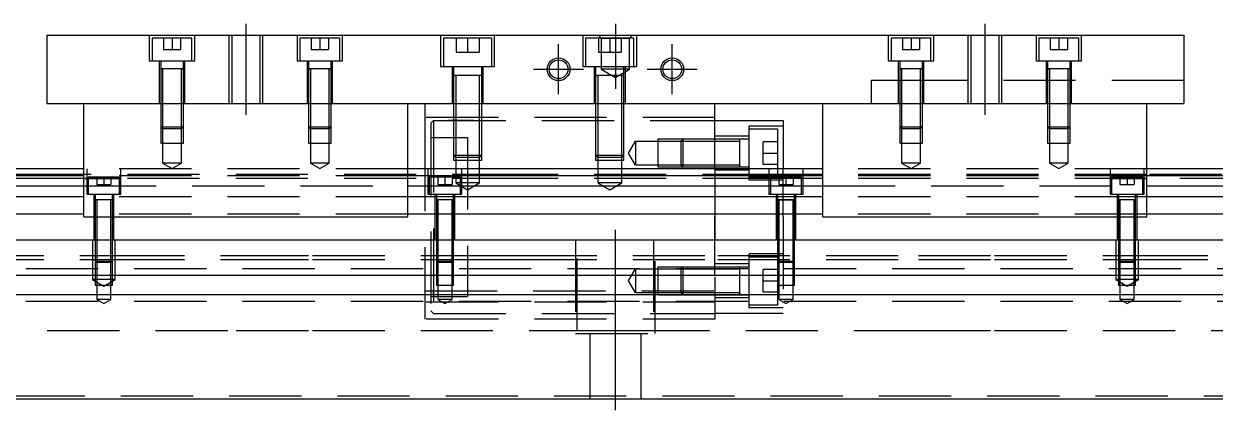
# Model space of a CAD drawing. Extents: x -12 to 793, y -280 to 102.
# Drawn here: x 185.9 to 395.5, y -239 to -171 of the extents above; entities that cross this region are included whole.
import ezdxf

# ---------------------------------------------------------------- set-up
doc = ezdxf.new("R2010")
doc.units = 0
doc.linetypes.add('CENTER', pattern=[50.8, 31.75, -6.35, 6.35, -6.35])
doc.linetypes.add('DASHED', pattern=[19.05, 12.7, -6.35])
doc.layers.get('0').update_dxf_attribs({"linetype": 'CONTINUOUS'})
doc.layers.add('CENTER', color=1, linetype='CENTER')

msp = doc.modelspace()

# ---------------------------------------------------------------- linework, layer by layer
at = {"color": 7, "linetype": 'CONTINUOUS'}
for p, q in [((190, -172.99), (390, -172.99)), ((190, -172.99), (190, -184.99)), ((390, -172.99), (390, -184.99)), ((262.35, -180.09), (262, -180.09)), ((266, -180.09), (265.65, -180.09)), ((190, -184.99), (390, -184.99)), ((196.5, -204.99), (196.5, -184.99)), ((253.5, -204.99), (253.5, -184.99)), ((256.5, -196.49), (256.5, -184.99)), ((307.5, -196.49), (307.5, -184.99)), ((326.5, -204.99), (326.5, -184.99)), ((383.5, -204.99), (383.5, -184.99)), ((307.5, -187.99), (319.5, -187.99)), ((319.5, -187.99), (319.5, -196.49)), ((196.5, -196.49), (0, -196.49)), ((326.5, -196.49), (253.5, -196.49)), ((580, -196.49), (383.5, -196.49)), ((196.5, -197.742272), (0, -197.742272)), ((326.5, -197.742272), (253.5, -197.742272)), ((580, -197.742272), (383.5, -197.742272)), ((0, -199.51668), (196.5, -199.51668)), ((253.5, -199.51668), (326.5, -199.51668)), ((383.5, -199.51668), (580, -199.51668)), ((196.5, -201.413076), (0, -201.413076)), ((326.5, -201.413076), (253.5, -201.413076)), ((580, -201.413076), (383.5, -201.413076)), ((196.5, -204.467372), (0, -204.467372)), ((196.5, -204.99), (253.5, -204.99)), ((326.5, -204.467372), (253.5, -204.467372)), ((326.5, -204.99), (383.5, -204.99)), ((580, -204.467372), (383.5, -204.467372)), ((0, -208.99), (580, -208.99)), ((580, -215.29), (0, -215.29)), ((580, -218.69), (0, -218.69)), ((0, -236.99), (580, -236.99))]:
    msp.add_line(p, q, dxfattribs=at)
at = {"color": 3, "linetype": 'DASHED'}
for p, q in [((208, -172.99), (208, -177.49)), ((215.5, -173.49), (208.5, -173.49)), ((208.5, -173.49), (208.5, -177.49)), ((210.5, -173.49), (210.5, -175.49)), ((212, -173.49), (212, -175.49)), ((213.5, -173.49), (213.5, -175.49)), ((215.5, -177.49), (215.5, -173.49)), ((216, -177.49), (216, -172.99)), ((222.000006, -172.99), (222.000006, -184.99)), ((222.5, -172.99), (222.5, -184.99)), ((227.5, -184.99), (227.5, -172.99)), ((227.999994, -184.99), (227.999994, -172.99)), ((234, -172.99), (234, -177.49)), ((241.5, -173.49), (234.5, -173.49)), ((234.5, -173.49), (234.5, -177.49)), ((236.5, -173.49), (236.5, -175.49)), ((238, -173.49), (238, -175.49)), ((239.5, -173.49), (239.5, -175.49)), ((241.5, -177.49), (241.5, -173.49)), ((242, -177.49), (242, -172.99)), ((259.25, -172.99), (259.25, -178.49)), ((260.5, -173.49), (259.75, -173.49)), ((259.75, -173.49), (259.75, -178.49)), ((267.5, -173.49), (260.5, -173.49)), ((262, -173.49), (262, -175.99)), ((264, -173.49), (264, -175.49)), ((266, -173.49), (266, -175.99)), ((268.25, -173.49), (267.5, -173.49)), ((268.25, -178.49), (268.25, -173.49)), ((268.75, -178.49), (268.75, -172.99)), ((284.25, -172.99), (284.25, -178.49)), ((293.25, -173.49), (284.75, -173.49)), ((284.75, -173.49), (284.75, -178.49)), ((287.5, -173.49), (287, -172.99)), ((287, -173.49), (287, -175.99)), ((287.5, -173.49), (287.5, -178.99)), ((287.5, -173.49), (292.5, -173.49)), ((289, -173.49), (289, -175.99)), ((291, -173.49), (291, -175.99)), ((292.5, -173.49), (293, -172.99)), ((292.5, -178.99), (292.5, -173.49)), ((293.25, -178.49), (293.25, -173.49)), ((293.75, -178.49), (293.75, -172.99)), ((338, -172.99), (338, -177.49)), ((345.5, -173.49), (338.5, -173.49)), ((338.5, -173.49), (338.5, -177.49)), ((340.5, -173.49), (340.5, -175.49)), ((342, -173.49), (342, -175.49)), ((343.5, -173.49), (343.5, -175.49)), ((345.5, -177.49), (345.5, -173.49)), ((346, -177.49), (346, -172.99)), ((352.000006, -172.99), (352.000006, -184.99)), ((352.5, -172.99), (352.5, -184.99)), ((357.5, -184.99), (357.5, -172.99)), ((357.999994, -184.99), (357.999994, -172.99)), ((364, -172.99), (364, -177.49)), ((371.5, -173.49), (364.5, -173.49)), ((364.5, -173.49), (364.5, -177.49)), ((366.5, -173.49), (366.5, -175.49)), ((368, -173.49), (368, -175.49)), ((369.5, -173.49), (369.5, -175.49)), ((371.5, -177.49), (371.5, -173.49)), ((372, -177.49), (372, -172.99)), ((210.5, -175.49), (212, -175.49)), ((212, -175.49), (213.5, -175.49)), ((236.5, -175.49), (238, -175.49)), ((238, -175.49), (239.5, -175.49)), ((262, -175.99), (264, -175.99)), ((264, -175.49), (264, -175.99)), ((264, -175.99), (266, -175.99)), ((287, -175.99), (289, -175.99)), ((289, -175.99), (291, -175.99)), ((340.5, -175.49), (342, -175.49)), ((342, -175.49), (343.5, -175.49)), ((366.5, -175.49), (368, -175.49)), ((368, -175.49), (369.5, -175.49)), ((208, -177.49), (216, -177.49)), ((209.75, -177.49), (209.75, -184.99)), ((210, -177.49), (210, -178.89)), ((214, -178.89), (214, -177.49)), ((214.25, -184.99), (214.25, -177.49)), ((234, -177.49), (242, -177.49)), ((235.75, -177.49), (235.75, -184.99)), ((236, -177.49), (236, -178.89)), ((240, -178.89), (240, -177.49)), ((240.25, -184.99), (240.25, -177.49)), ((338, -177.49), (346, -177.49)), ((339.75, -177.49), (339.75, -184.99)), ((340, -177.49), (340, -178.89)), ((344, -178.89), (344, -177.49)), ((344.25, -184.99), (344.25, -177.49)), ((364, -177.49), (372, -177.49)), ((365.75, -177.49), (365.75, -184.99)), ((366, -177.49), (366, -178.89)), ((370, -178.89), (370, -177.49)), ((370.25, -184.99), (370.25, -177.49)), ((210, -178.885), (210, -178.89)), ((210, -178.89), (210.216462, -178.89)), ((210.216708, -178.89), (210, -178.89)), ((210, -178.89), (210, -178.895)), ((210, -178.89), (210, -184.99)), ((213.783332, -178.89), (210.216708, -178.89)), ((210.35, -178.89), (210.35, -184.99)), ((213.65, -184.99), (213.65, -178.89)), ((214, -178.89), (213.783332, -178.89)), ((213.783538, -178.89), (214, -178.89)), ((214, -178.89), (214, -178.885)), ((214, -178.895), (214, -178.89)), ((214, -184.99), (214, -178.89)), ((236, -178.885), (236, -178.89)), ((236, -178.89), (236.216462, -178.89)), ((236.216708, -178.89), (236, -178.89)), ((236, -178.89), (236, -178.895)), ((236, -178.89), (236, -184.99)), ((239.783332, -178.89), (236.216708, -178.89)), ((236.35, -178.89), (236.35, -184.99)), ((239.65, -184.99), (239.65, -178.89)), ((240, -178.89), (239.783332, -178.89)), ((239.783538, -178.89), (240, -178.89)), ((240, -178.89), (240, -178.885)), ((240, -178.895), (240, -178.89)), ((240, -184.99), (240, -178.89)), ((259.25, -178.49), (268.75, -178.49)), ((261.25, -178.49), (261.25, -184.99)), ((261.5, -178.49), (261.5, -180.09)), ((261.5, -180.085), (261.5, -180.09)), ((261.999654, -180.09), (261.5, -180.09)), ((261.5, -180.09), (261.5, -180.095)), ((261.5, -180.09), (261.5, -184.99)), ((261.9, -180.09), (261.9, -184.99)), ((262.349616, -180.09), (261.999654, -180.09)), ((265.650424, -180.09), (262.349616, -180.09)), ((266.000386, -180.09), (265.650424, -180.09)), ((266.5, -180.09), (266.000386, -180.09)), ((266.1, -184.99), (266.1, -180.09)), ((266.5, -180.09), (266.5, -178.49)), ((266.5, -180.09), (266.5, -180.085)), ((266.5, -180.095), (266.5, -180.09)), ((266.5, -184.99), (266.5, -180.09)), ((266.75, -184.99), (266.75, -178.49)), ((284.25, -178.49), (293.75, -178.49)), ((286.25, -178.49), (286.25, -184.99)), ((286.5, -178.49), (286.5, -180.09)), ((286.5, -180.085), (286.5, -180.09)), ((286.5, -180.09), (286.757448, -180.09)), ((286.757468, -180.09), (286.5, -180.09)), ((286.5, -180.09), (286.5, -184.99)), ((286.5, -180.09), (286.5, -180.095)), ((291.242552, -180.09), (286.757468, -180.09)), ((286.9, -180.09), (286.9, -184.99)), ((292.5, -178.99), (287.5, -178.99)), ((287.5, -178.99), (290, -180.433376)), ((290, -180.433376), (292.5, -178.99)), ((291.1, -184.99), (291.1, -180.09)), ((291.5, -180.09), (291.242552, -180.09)), ((291.242602, -180.09), (291.5, -180.09)), ((291.5, -180.09), (291.5, -178.49)), ((291.5, -180.09), (291.5, -180.085)), ((291.5, -184.99), (291.5, -180.09)), ((291.5, -180.095), (291.5, -180.09)), ((291.75, -184.99), (291.75, -178.49)), ((340, -178.885), (340, -178.89)), ((340, -178.89), (340.216462, -178.89)), ((340.216708, -178.89), (340, -178.89)), ((340, -178.89), (340, -178.895)), ((340, -178.89), (340, -184.99)), ((343.783332, -178.89), (340.216708, -178.89)), ((340.35, -178.89), (340.35, -184.99)), ((343.65, -184.99), (343.65, -178.89)), ((344, -178.89), (343.783332, -178.89)), ((343.783538, -178.89), (344, -178.89)), ((344, -178.89), (344, -178.885)), ((344, -178.895), (344, -178.89)), ((344, -184.99), (344, -178.89)), ((366, -178.885), (366, -178.89)), ((366, -178.89), (366.216462, -178.89)), ((366.216708, -178.89), (366, -178.89)), ((366, -178.89), (366, -178.895)), ((366, -178.89), (366, -184.99)), ((369.783332, -178.89), (366.216708, -178.89)), ((366.35, -178.89), (366.35, -184.99)), ((369.65, -184.99), (369.65, -178.89)), ((370, -178.89), (369.783332, -178.89)), ((369.783538, -178.89), (370, -178.89)), ((370, -178.89), (370, -178.885)), ((370, -178.895), (370, -178.89)), ((370, -184.99), (370, -178.89)), ((345, -180.99), (335, -180.99)), ((335, -180.99), (335, -184.99)), ((390, -180.99), (345, -180.99)), ((210, -184.99), (210, -189.14)), ((210.000006, -184.99), (210.000006, -189.140006)), ((210.35, -184.99), (210.35, -189.49)), ((213.65, -189.49), (213.65, -184.99)), ((213.999994, -189.140006), (213.999994, -184.99)), ((214, -189.14), (214, -184.99)), ((236, -184.99), (236, -189.14)), ((236.000006, -184.99), (236.000006, -189.140006)), ((236.35, -184.99), (236.35, -189.49)), ((239.65, -189.49), (239.65, -184.99)), ((239.999994, -189.140006), (239.999994, -184.99)), ((240, -189.14), (240, -184.99)), ((261.5, -184.99), (261.5, -194.09)), ((261.500006, -184.99), (261.500002, -194.09)), ((261.9, -184.99), (261.9, -194.49)), ((266.1, -194.49), (266.1, -184.99)), ((266.499998, -194.09), (266.499994, -184.99)), ((266.5, -194.09), (266.5, -184.99)), ((286.5, -184.99), (286.5, -194.09)), ((286.500006, -184.99), (286.500002, -194.09)), ((286.9, -184.99), (286.9, -194.49)), ((291.1, -194.49), (291.1, -184.99)), ((291.499998, -194.09), (291.499994, -184.99)), ((291.5, -194.09), (291.5, -184.99)), ((340, -184.99), (340, -189.14)), ((340.000006, -184.99), (340.000002, -189.14)), ((340.35, -184.99), (340.35, -189.49)), ((343.65, -189.49), (343.65, -184.99)), ((343.999998, -189.14), (343.999994, -184.99)), ((344, -189.14), (344, -184.99)), ((366, -184.99), (366, -189.14)), ((366.000006, -184.99), (366.000002, -189.14)), ((366.35, -184.99), (366.35, -189.49)), ((369.65, -189.49), (369.65, -184.99)), ((369.999998, -189.14), (369.999994, -184.99)), ((370, -189.14), (370, -184.99)), ((307.5, -187.49), (256.5, -187.49)), ((257.5, -188.49), (258, -187.99)), ((257.5, -188.49), (257.5, -221.49)), ((258, -187.99), (307.5, -187.99)), ((258, -187.99), (258, -221.99)), ((260.9, -187.99), (260.5, -187.99)), ((265.1, -187.99), (260.9, -187.99)), ((307.5, -187.99), (319.5, -187.99)), ((210, -189.14), (214, -189.14)), ((210, -189.14), (210.35, -189.49)), ((210.000006, -189.140006), (210.000006, -191.99)), ((213.65, -189.49), (210.35, -189.49)), ((210.35, -189.49), (210.35, -191.99)), ((213.65, -189.49), (214, -189.14)), ((213.65, -191.99), (213.65, -189.49)), ((213.999994, -191.99), (213.999994, -189.140006)), ((236, -189.14), (240, -189.14)), ((236, -189.14), (236.35, -189.49)), ((236.000006, -189.140006), (236.000006, -191.99)), ((239.65, -189.49), (236.35, -189.49)), ((236.35, -189.49), (236.35, -191.99)), ((239.65, -189.49), (240, -189.14)), ((239.65, -191.99), (239.65, -189.49)), ((239.999994, -191.99), (239.999994, -189.140006)), ((313.5, -198.490001), (313.5, -188.990001)), ((319.5, -188.990001), (313.5, -188.990001)), ((313.5, -189.49), (318.5, -189.49)), ((318.5, -189.49), (318.5, -197.99)), ((340, -189.14), (344, -189.14)), ((340, -189.14), (340.35, -189.49)), ((340.000002, -189.14), (340.000006, -191.99)), ((343.65, -189.49), (340.35, -189.49)), ((340.35, -189.49), (340.35, -191.99)), ((343.65, -189.49), (344, -189.14)), ((343.65, -191.99), (343.65, -189.49)), ((343.999994, -191.99), (343.999998, -189.14)), ((366, -189.14), (370, -189.14)), ((366, -189.14), (366.35, -189.49)), ((366.000002, -189.14), (366.000006, -191.99)), ((369.65, -189.49), (366.35, -189.49)), ((366.35, -189.49), (366.35, -191.99)), ((369.65, -189.49), (370, -189.14)), ((369.65, -191.99), (369.65, -189.49)), ((369.999994, -191.99), (369.999998, -189.14)), ((210.000006, -191.99), (213.999994, -191.99)), ((210.35, -191.99), (210.35, -195.49)), ((213.65, -195.49), (213.65, -191.99)), ((236.000006, -191.99), (239.999994, -191.99)), ((236.35, -191.99), (236.35, -195.49)), ((239.65, -195.49), (239.65, -191.99)), ((257.5, -190.99), (264, -190.99)), ((264, -190.99), (264, -218.99)), ((292.287565, -193.74), (293.500001, -191.64)), ((293.500001, -191.64), (293.500001, -195.84)), ((293.500001, -191.64), (299.4, -191.64)), ((297.5, -196.239995), (297.5, -191.240004)), ((297.5, -191.240004), (302.4, -191.240004)), ((299.4, -191.64), (302, -191.64)), ((301.499979, -191.64), (301.899979, -191.24)), ((301.499979, -191.64), (301.499979, -195.84)), ((301.899979, -196.24), (301.899979, -191.24)), ((302, -191.64), (311.9, -191.640001)), ((302.4, -191.240004), (313.5, -191.240004)), ((313.5, -190.740001), (307.5, -190.740001)), ((311.9, -196.24), (311.9, -191.24)), ((316, -195.74), (316, -191.74)), ((318.5, -191.74), (316, -191.74)), ((340.000006, -191.99), (343.999994, -191.99)), ((340.35, -191.99), (340.35, -195.49)), ((343.65, -195.49), (343.65, -191.99)), ((366.000006, -191.99), (369.999994, -191.99)), ((366.35, -191.99), (366.35, -195.49)), ((369.65, -195.49), (369.65, -191.99)), ((261.5, -194.09), (266.5, -194.09)), ((261.5, -194.09), (261.9, -194.49)), ((261.500002, -194.09), (261.500006, -194.99)), ((266.1, -194.49), (261.9, -194.49)), ((261.9, -194.49), (261.9, -194.99)), ((266.1, -194.49), (266.5, -194.09)), ((266.1, -194.99), (266.1, -194.49)), ((266.499994, -194.99), (266.499998, -194.09)), ((286.5, -194.09), (291.5, -194.09)), ((286.5, -194.09), (286.9, -194.49)), ((286.500002, -194.09), (286.500006, -194.99)), ((291.1, -194.49), (286.9, -194.49)), ((286.9, -194.49), (286.9, -194.99)), ((291.1, -194.49), (291.5, -194.09)), ((291.1, -194.99), (291.1, -194.49)), ((291.499994, -194.99), (291.499998, -194.09)), ((293.500001, -195.84), (292.287565, -193.74)), ((316, -193.74), (318.5, -193.74)), ((253.5, -196.49), (196.5, -196.49)), ((197, -196.49), (197, -200.99)), ((203, -200.99), (203, -196.49)), ((213.65, -195.49), (210.35, -195.49)), ((210.35, -195.49), (212, -196.442628)), ((212, -196.442628), (213.65, -195.49)), ((239.65, -195.49), (236.35, -195.49)), ((236.35, -195.49), (238, -196.442628)), ((238, -196.442628), (239.65, -195.49)), ((256.5, -222.99), (256.5, -196.49)), ((257, -196.49), (257, -200.99)), ((261.500006, -194.99), (266.499994, -194.99)), ((261.9, -194.99), (261.9, -198.99)), ((263, -200.99), (263, -196.49)), ((266.1, -198.99), (266.1, -194.99)), ((286.500006, -194.99), (291.499994, -194.99)), ((286.9, -194.99), (286.9, -198.99)), ((291.1, -198.99), (291.1, -194.99)), ((299.4, -195.84), (293.66115, -195.84)), ((302.4, -196.239994), (297.5, -196.239994)), ((302, -195.84), (299.4, -195.84)), ((301.899979, -196.24), (301.499979, -195.84)), ((311.9, -195.84), (302, -195.84)), ((313.5, -196.239994), (302.4, -196.239994)), ((307.5, -196.49), (307.5, -221.99)), ((313.5, -196.740001), (307.5, -196.740001)), ((311.9, -195.982602), (311.9, -196.24)), ((318.5, -195.74), (316, -195.74)), ((317, -196.49), (317, -200.99)), ((319.5, -204.99), (319.5, -196.49)), ((323, -200.99), (323, -196.49)), ((383.5, -196.49), (326.5, -196.49)), ((343.65, -195.49), (340.35, -195.49)), ((340.35, -195.49), (342, -196.442628)), ((342, -196.442628), (343.65, -195.49)), ((369.65, -195.49), (366.35, -195.49)), ((366.35, -195.49), (368, -196.442628)), ((368, -196.442628), (369.65, -195.49)), ((377, -196.49), (377, -200.99)), ((383, -200.99), (383, -196.49)), ((196.5, -197.49), (40.5, -197.49)), ((197.25, -198.24), (82.75, -198.24)), ((274, -197.49), (196.5, -197.49)), ((253.5, -197.742272), (196.5, -197.742272)), ((274, -198.24), (196.5, -198.24)), ((196.5, -198.24), (202.75, -198.24)), ((202.75, -197.99), (197.25, -197.99)), ((197.25, -197.99), (197.25, -200.99)), ((202.75, -198.24), (197.25, -198.24)), ((198.75, -197.99), (198.75, -199.29)), ((200, -197.99), (200, -199.29)), ((201.25, -197.99), (201.25, -199.29)), ((202.75, -200.99), (202.75, -197.99)), ((262.75, -197.99), (257.25, -197.99)), ((257.25, -197.99), (257.25, -200.99)), ((258.75, -197.99), (258.75, -199.29)), ((260, -197.99), (260, -199.29)), ((261.25, -197.99), (261.25, -199.29)), ((266.1, -198.99), (261.9, -198.99)), ((261.9, -198.99), (264, -200.202436)), ((262.75, -200.99), (262.75, -197.99)), ((264, -200.202436), (266.1, -198.99)), ((318, -197.49), (274, -197.49)), ((318, -198.24), (274, -198.24)), ((291.1, -198.99), (286.9, -198.99)), ((286.9, -198.99), (289, -200.202436)), ((289, -200.202436), (291.1, -198.99)), ((318.5, -197.99), (313.5, -197.99)), ((319.5, -198.490001), (313.5, -198.490001)), ((322.75, -197.99), (317.25, -197.99)), ((317.25, -197.99), (317.25, -200.99)), ((383.5, -197.49), (318, -197.49)), ((383.5, -198.24), (318, -198.24)), ((318.75, -197.99), (318.75, -199.29)), ((320, -197.99), (320, -199.29)), ((321.25, -197.99), (321.25, -199.29)), ((322.75, -200.99), (322.75, -197.99)), ((383.5, -197.742272), (326.5, -197.742272)), ((382.75, -197.99), (377.25, -197.99)), ((377.25, -197.99), (377.25, -200.99)), ((382.75, -198.24), (377.25, -198.24)), ((377.25, -198.24), (383.5, -198.24)), ((378.75, -197.99), (378.75, -199.29)), ((380, -197.99), (380, -199.29)), ((381.25, -197.99), (381.25, -199.29)), ((382.75, -200.99), (382.75, -197.99)), ((497.25, -198.24), (382.75, -198.24)), ((530, -197.49), (383.5, -197.49)), ((196.5, -199.51668), (253.5, -199.51668)), ((197, -200.99), (203, -200.99)), ((198.25, -200.99), (198.25, -208.99)), ((198.5, -200.99), (198.5, -201.99)), ((198.75, -199.29), (200, -199.29)), ((200, -199.29), (201.25, -199.29)), ((201.5, -201.99), (201.5, -200.99)), ((201.75, -208.99), (201.75, -200.99)), ((257, -200.99), (263, -200.99)), ((258.25, -200.99), (258.25, -208.99)), ((258.5, -200.99), (258.5, -201.99)), ((258.75, -199.29), (260, -199.29)), ((260, -199.29), (261.25, -199.29)), ((261.5, -201.99), (261.5, -200.99)), ((261.75, -208.99), (261.75, -200.99)), ((317, -200.99), (323, -200.99)), ((318.25, -200.99), (318.25, -208.99)), ((318.5, -200.99), (318.5, -201.99)), ((318.75, -199.29), (320, -199.29)), ((320, -199.29), (321.25, -199.29)), ((321.5, -201.99), (321.5, -200.99)), ((321.75, -208.99), (321.75, -200.99)), ((326.5, -199.51668), (383.5, -199.51668)), ((377, -200.99), (383, -200.99)), ((378.25, -200.99), (378.25, -208.99)), ((378.5, -200.99), (378.5, -201.99)), ((378.75, -199.29), (380, -199.29)), ((380, -199.29), (381.25, -199.29)), ((381.5, -201.99), (381.5, -200.99)), ((381.75, -208.99), (381.75, -200.99)), ((253.5, -201.413076), (196.5, -201.413076)), ((198.5, -201.985), (198.5, -201.99)), ((198.624678, -201.99), (198.5, -201.99)), ((198.5, -201.99), (198.5, -208.99)), ((198.5, -201.99), (198.5, -201.995)), ((199.998804, -201.99), (198.624678, -201.99)), ((198.75, -201.99), (198.75, -208.99)), ((201.37533, -201.99), (199.998804, -201.99)), ((201.25, -208.99), (201.25, -201.99)), ((201.5, -201.99), (201.37533, -201.99)), ((201.5, -201.99), (201.5, -201.985)), ((201.5, -208.99), (201.5, -201.99)), ((201.5, -201.995), (201.5, -201.99)), ((258.5, -201.985), (258.5, -201.99)), ((258.624678, -201.99), (258.5, -201.99)), ((258.5, -201.99), (258.5, -204.99)), ((258.5, -201.99), (258.5, -201.995)), ((259.998804, -201.99), (258.624678, -201.99)), ((258.75, -201.99), (258.75, -204.99)), ((261.37533, -201.99), (259.998804, -201.99)), ((261.25, -204.99), (261.25, -201.99)), ((261.5, -201.99), (261.37533, -201.99)), ((261.5, -201.99), (261.5, -201.985)), ((261.5, -204.99), (261.5, -201.99)), ((261.5, -201.995), (261.5, -201.99)), ((318.5, -201.985), (318.5, -201.99)), ((318.5, -201.99), (318.62467, -201.99)), ((318.624678, -201.99), (318.5, -201.99)), ((318.5, -201.99), (318.5, -201.995)), ((318.5, -201.99), (318.5, -204.99)), ((318.62467, -201.99), (321.375392, -201.99)), ((319.998804, -201.99), (318.624678, -201.99)), ((318.75, -201.99), (318.75, -204.99)), ((321.37533, -201.99), (319.998804, -201.99)), ((321.25, -204.99), (321.25, -201.99)), ((321.5, -201.99), (321.37533, -201.99)), ((321.375392, -201.99), (321.5, -201.99)), ((321.5, -201.99), (321.5, -201.985)), ((321.5, -201.995), (321.5, -201.99)), ((321.5, -204.99), (321.5, -201.99)), ((383.5, -201.413076), (326.5, -201.413076)), ((378.5, -201.985), (378.5, -201.99)), ((378.624678, -201.99), (378.5, -201.99)), ((378.5, -201.99), (378.5, -201.995)), ((378.5, -201.99), (378.5, -208.99)), ((379.998804, -201.99), (378.624678, -201.99)), ((378.75, -201.99), (378.75, -208.99)), ((381.37533, -201.99), (379.998804, -201.99)), ((381.25, -208.99), (381.25, -201.99)), ((381.5, -201.99), (381.37533, -201.99)), ((381.5, -201.99), (381.5, -201.985)), ((381.5, -201.995), (381.5, -201.99)), ((381.5, -208.99), (381.5, -201.99)), ((253.5, -204.467372), (196.5, -204.467372)), ((258.5, -204.99), (258.5, -208.99)), ((258.75, -204.99), (258.75, -208.99)), ((261.25, -208.99), (261.25, -204.99)), ((261.5, -208.99), (261.5, -204.99)), ((307.5, -208.99), (307.5, -204.99)), ((318.5, -204.99), (318.5, -208.99)), ((318.75, -204.99), (318.75, -208.99)), ((319.5, -204.99), (319.5, -221.99)), ((321.25, -208.99), (321.25, -204.99)), ((321.5, -208.99), (321.5, -204.99)), ((383.5, -204.467372), (326.5, -204.467372)), ((198, -208.99), (198, -215.99)), ((198.5, -208.99), (198.5, -212.74)), ((198.500006, -208.99), (198.500006, -212.740006)), ((198.75, -208.99), (198.75, -212.99)), ((201.25, -212.99), (201.25, -208.99)), ((201.499994, -212.740006), (201.499994, -208.99)), ((201.5, -212.74), (201.5, -208.99)), ((202, -215.99), (202, -208.99)), ((258.5, -208.99), (258.5, -212.74)), ((258.500006, -208.99), (258.500006, -212.740006)), ((258.75, -208.99), (258.75, -212.99)), ((261.25, -212.99), (261.25, -208.99)), ((261.499994, -212.740006), (261.499994, -208.99)), ((261.5, -212.74), (261.5, -208.99)), ((283, -208.99), (283, -225.49)), ((283.291796, -224.99), (283.291796, -208.99)), ((296.708204, -208.99), (296.708204, -224.99)), ((297, -225.49), (297, -208.99)), ((307.5, -215.29), (307.5, -208.99)), ((318.5, -208.99), (318.5, -212.74)), ((318.500006, -208.99), (318.500006, -212.740006)), ((318.75, -208.99), (318.75, -212.99)), ((321.25, -212.99), (321.25, -208.99)), ((321.499994, -212.740006), (321.499994, -208.99)), ((321.5, -212.74), (321.5, -208.99)), ((378, -208.99), (378, -215.99)), ((378.5, -208.99), (378.5, -212.74)), ((378.500006, -208.99), (378.500006, -212.740006)), ((378.75, -208.99), (378.75, -212.99)), ((381.25, -212.99), (381.25, -208.99)), ((381.499994, -212.740006), (381.499994, -208.99)), ((381.5, -212.74), (381.5, -208.99)), ((382, -215.99), (382, -208.99)), ((313.5, -220.990001), (313.5, -211.490001)), ((319.5, -211.490001), (313.5, -211.490001)), ((81.5, -211.74), (198.5, -211.74)), ((81.5, -212.49), (198.5, -212.49)), ((198.5, -211.74), (198.75, -211.74)), ((198.5, -212.49), (198.75, -212.49)), ((198.5, -212.74), (201.5, -212.74)), ((198.5, -212.74), (198.75, -212.99)), ((198.500006, -212.740006), (198.500006, -215.29)), ((198.75, -211.74), (201.25, -211.74)), ((198.75, -212.49), (201.25, -212.49)), ((201.25, -212.99), (198.75, -212.99)), ((198.75, -212.99), (198.75, -216.99)), ((201.25, -211.74), (201.5, -211.74)), ((201.25, -212.49), (201.5, -212.49)), ((201.25, -212.99), (201.5, -212.74)), ((201.25, -216.99), (201.25, -212.99)), ((201.499994, -215.29), (201.499994, -212.740006)), ((201.5, -211.74), (223.291796, -211.74)), ((201.5, -212.49), (223.291796, -212.49)), ((223.291796, -211.74), (236.708204, -211.74)), ((223.291796, -212.49), (236.708204, -212.49)), ((236.708204, -211.74), (258, -211.74)), ((236.708204, -212.49), (258, -212.49)), ((258, -211.74), (258.5, -211.74)), ((258, -212.49), (258.5, -212.49)), ((258.5, -211.74), (258.75, -211.74)), ((258.5, -212.49), (258.75, -212.49)), ((258.5, -212.74), (261.5, -212.74)), ((258.5, -212.74), (258.75, -212.99)), ((258.500006, -212.740006), (258.500006, -215.29)), ((258.75, -211.74), (261.25, -211.74)), ((258.75, -212.49), (261.25, -212.49)), ((261.25, -212.99), (258.75, -212.99)), ((258.75, -212.99), (258.75, -216.99)), ((261.25, -211.74), (261.5, -211.74)), ((261.25, -212.49), (261.5, -212.49)), ((261.25, -212.99), (261.5, -212.74)), ((261.25, -216.99), (261.25, -212.99)), ((261.499994, -215.29), (261.499994, -212.740006)), ((261.5, -211.74), (274, -211.74)), ((261.5, -212.49), (274, -212.49)), ((274, -211.74), (308, -211.74)), ((274, -212.489994), (308, -212.489994)), ((274, -212.49), (308, -212.49)), ((297.5, -218.739995), (297.5, -213.740004)), ((297.5, -213.740004), (302.4, -213.740004)), ((301.499979, -214.14), (301.899979, -213.74)), ((301.899979, -218.74), (301.899979, -213.74)), ((302.4, -213.740004), (313.5, -213.740004)), ((313.5, -213.240001), (307.5, -213.240001)), ((308, -211.74), (343.291796, -211.74)), ((308, -212.49), (343.291796, -212.49)), ((311.9, -218.74), (311.9, -213.74)), ((313.5, -211.99), (318.5, -211.99)), ((318.5, -211.99), (318.5, -220.49)), ((318.5, -212.74), (321.5, -212.74)), ((318.5, -212.74), (318.75, -212.99)), ((318.500006, -212.740006), (318.500006, -215.29)), ((321.25, -212.99), (318.75, -212.99)), ((318.75, -212.99), (318.75, -216.99)), ((321.25, -212.99), (321.5, -212.74)), ((321.25, -216.99), (321.25, -212.99)), ((321.499994, -215.29), (321.499994, -212.740006)), ((343.291796, -211.74), (356.708204, -211.74)), ((343.291796, -212.49), (356.708204, -212.49)), ((356.708204, -211.74), (378.5, -211.74)), ((356.708204, -212.49), (378.5, -212.49)), ((378.5, -211.74), (378.75, -211.74)), ((378.5, -212.49), (378.75, -212.49)), ((378.5, -212.74), (381.5, -212.74)), ((378.5, -212.74), (378.75, -212.99)), ((378.500006, -212.740006), (378.500006, -215.29)), ((378.75, -211.74), (381.25, -211.74)), ((378.75, -212.49), (381.25, -212.49)), ((381.25, -212.99), (378.75, -212.99)), ((378.75, -212.99), (378.75, -216.99)), ((381.25, -211.74), (381.5, -211.74)), ((381.25, -212.49), (381.5, -212.49)), ((381.25, -212.99), (381.5, -212.74)), ((381.25, -216.99), (381.25, -212.99)), ((381.499994, -215.29), (381.499994, -212.740006)), ((381.5, -211.74), (498.5, -211.74)), ((381.5, -212.49), (498.5, -212.49)), ((580, -214.14), (0, -214.14)), ((198.500006, -215.29), (198.500006, -216.99)), ((201.499994, -216.99), (201.499994, -215.29)), ((258.500006, -215.29), (258.500006, -216.99)), ((261.499994, -216.99), (261.499994, -215.29)), ((292.287565, -216.24), (293.500001, -214.14)), ((293.500001, -214.14), (293.500001, -218.34)), ((293.500001, -214.14), (299.4, -214.14)), ((299.4, -214.14), (302, -214.14)), ((301.499979, -214.14), (301.499979, -218.34)), ((302, -214.14), (311.9, -214.140001)), ((316, -218.24), (316, -214.24)), ((318.5, -214.24), (316, -214.24)), ((318.500006, -215.29), (318.500006, -216.99)), ((318.500006, -215.29), (318.500006, -216.99)), ((318.500006, -215.29), (318.500006, -216.99)), ((321.499994, -216.99), (321.499994, -215.29)), ((378.500006, -215.29), (378.500006, -216.99)), ((381.499994, -216.99), (381.499994, -215.29)), ((202, -215.99), (198, -215.99)), ((198, -215.99), (200, -217.1447)), ((198.500006, -216.99), (201.499994, -216.99)), ((198.75, -216.99), (198.75, -219.49)), ((200, -217.1447), (202, -215.99)), ((201.25, -219.49), (201.25, -216.99)), ((258.500006, -216.99), (261.499994, -216.99)), ((258.75, -216.99), (258.75, -219.49)), ((261.25, -219.49), (261.25, -216.99)), ((293.500001, -218.34), (292.287565, -216.24)), ((316, -216.24), (318.5, -216.24)), ((318.500006, -216.99), (321.499994, -216.99)), ((318.75, -216.99), (318.75, -219.49)), ((321.25, -219.49), (321.25, -216.99)), ((382, -215.99), (378, -215.99)), ((378, -215.99), (380, -217.1447)), ((378.500006, -216.99), (381.499994, -216.99)), ((378.75, -216.99), (378.75, -219.49)), ((380, -217.1447), (382, -215.99)), ((381.25, -219.49), (381.25, -216.99)), ((580, -219.84), (0, -219.84)), ((201.25, -219.49), (198.75, -219.49)), ((198.75, -219.49), (200, -220.211688)), ((200, -220.211688), (201.25, -219.49)), ((256.5, -217.99), (307.5, -217.99)), ((307.5, -219.998332), (256.5, -219.998332)), ((257.5, -218.99), (264, -218.99)), ((258, -218.69), (258, -217.99)), ((261.25, -219.49), (258.75, -219.49)), ((258.75, -219.49), (260, -220.211688)), ((260, -220.211688), (261.25, -219.49)), ((299.4, -218.34), (293.66115, -218.34)), ((302.4, -218.739994), (297.5, -218.739994)), ((302, -218.34), (299.4, -218.34)), ((301.899979, -218.74), (301.499979, -218.34)), ((311.9, -218.34), (302, -218.34)), ((313.5, -218.739994), (302.4, -218.739994)), ((307.5, -218.69), (307.5, -222.99)), ((313.5, -219.240001), (307.5, -219.240001)), ((311.9, -218.482602), (311.9, -218.74)), ((318.5, -218.24), (316, -218.24)), ((321.25, -219.49), (318.75, -219.49)), ((318.75, -219.49), (320, -220.211688)), ((320, -220.211688), (321.25, -219.49)), ((381.25, -219.49), (378.75, -219.49)), ((378.75, -219.49), (380, -220.211688)), ((380, -220.211688), (381.25, -219.49)), ((258, -221.99), (257.5, -221.49)), ((258, -221.99), (307.5, -221.99)), ((319.5, -221.99), (307.5, -221.99)), ((318.5, -220.49), (313.5, -220.49)), ((319.5, -220.990001), (313.5, -220.990001)), ((307.5, -222.99), (256.5, -222.99)), ((56.708204, -224.99), (223.291796, -224.99)), ((223.291796, -224.99), (236.708204, -224.99)), ((236.708204, -224.99), (343.291796, -224.99)), ((283, -225.49), (297, -225.49)), ((283.291796, -224.99), (296.708204, -224.99)), ((285.5, -225.49), (285.5, -236.99)), ((294.5, -236.99), (294.5, -225.49)), ((343.291796, -224.99), (356.708204, -224.99)), ((356.708204, -224.99), (523.291796, -224.99)), ((12.499994, -236.49), (580, -236.49))]:
    msp.add_line(p, q, dxfattribs=at)
at = {"color": 3, "linetype": 'CONTINUOUS'}
for centre in [(280, -178.99), (300, -178.99)]:
    msp.add_circle(centre, 2, dxfattribs=at)
at = {"color": 7, "linetype": 'CONTINUOUS'}
for centre in [(280, -178.99), (300, -178.99)]:
    msp.add_circle(centre, 1.65, dxfattribs=at)
at = {"layer": 'CENTER', "color": 1, "linetype": 'CENTER'}
for p, q in [((225, -170.99), (225, -186.99)), ((290, -170.99), (290, -182.433376)), ((355, -170.99), (355, -186.99)), ((280, -183.39), (280, -174.59)), ((300, -183.39), (300, -174.59)), ((275.6, -178.99), (284.4, -178.99)), ((295.6, -178.99), (304.4, -178.99)), ((290, -238.99), (290, -206.99))]:
    msp.add_line(p, q, dxfattribs=at)

doc.saveas('drawing.dxf')
